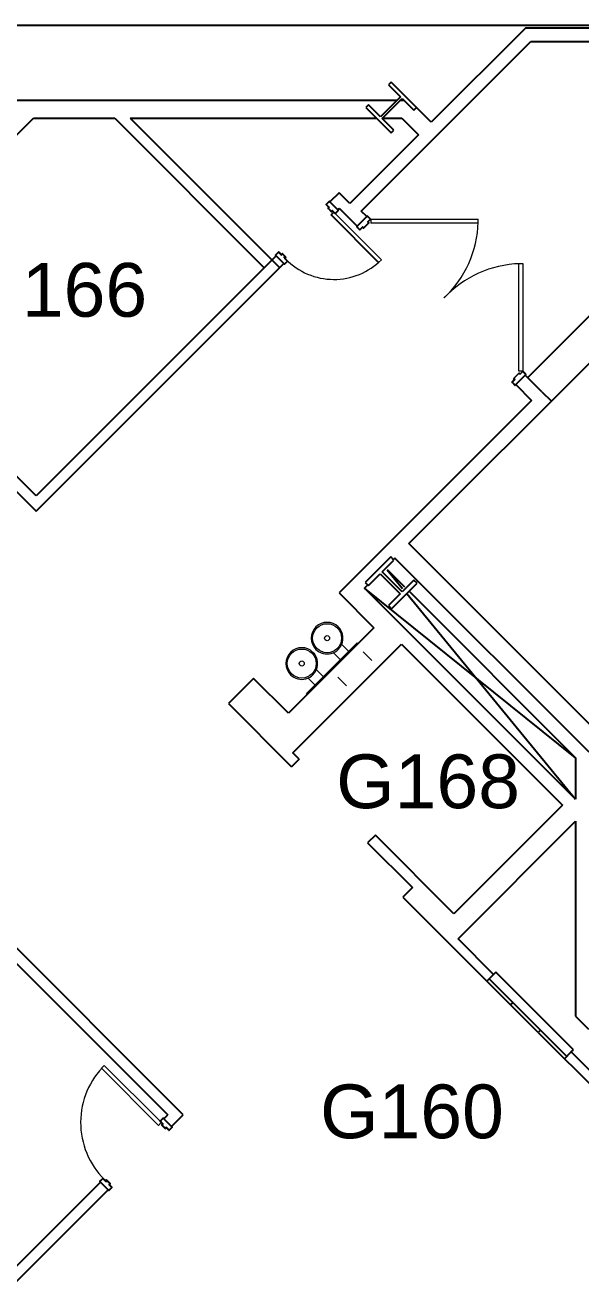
# Model space of a CAD drawing. Header units: inches. Extents: x -115 to 5677, y -261 to 4726.
# Drawn here: x 1745 to 1993, y 2205 to 2763 of the extents above; entities that cross this region are included whole.
import ezdxf

# ---------------------------------------------------------------- set-up
doc = ezdxf.new("R2010")
doc.units = ezdxf.units.IN
doc.header["$LTSCALE"] = 96
doc.header["$MEASUREMENT"] = 0
for name, color, linetype in [('A-ANNO-ROOM', 4, 'CONTINUOUS'), ('A-COLS', 5, 'CONTINUOUS'), ('A-DOOR', 2, 'CONTINUOUS'), ('A-SHAFT', 1, 'CONTINUOUS'), ('A-WALL-FULL', 6, 'CONTINUOUS')]:
    doc.layers.add(name, color=color, linetype=linetype)
doc.layers.add('P-FIXT', color=6, linetype='CONTINUOUS', lineweight=9)
doc.styles.add('ARIAL', font='arial.ttf')

# ---------------------------------------------------------------- blocks, each defined once
blk = doc.blocks.new('Haws-Fountain-h1011_8 - H1011_8-4357036-ABSWR_AR_GL')
at = {"layer": 'P-FIXT'}
for p, q in [((12, 2.65), (12, 8.02)), ((28, 8.02), (28, 2.65)), ((11.07, -2.1), (11.07, -1.6)), ((43.07, -2.1), (11.07, -2.1)), ((16.44, -6.61), (16.44, -2.1)), ((21.69, -2.1), (21.69, -6.61)), ((32.44, -6.61), (32.44, -2.1)), ((37.69, -2.1), (37.69, -6.61)), ((43.07, -1.6), (43.07, -2.1))]:
    blk.add_line(p, q, dxfattribs=at)
for centre, radius in [((19.07, -13.1), 6.47), ((35.07, -13.1), 6.47), ((19.07, -13.1), 1.13), ((35.07, -13.1), 1.13)]:
    blk.add_circle(centre, radius, dxfattribs=at)
for centre, start, end in [((19.07, -13.1), 0, 180), ((35.07, -13.1), 0, 180), ((19.07, -13.1), 180, 0), ((35.07, -13.1), 180, 0)]:
    blk.add_arc(centre, 7.06, start, end, dxfattribs=at)

msp = doc.modelspace()

# ---------------------------------------------------------------- linework, layer by layer
at = {"layer": 'A-COLS'}
for p, q in [((1908.23, 2737.83), (1907.04, 2736.64)), ((1907.04, 2736.64), (1912.33, 2731.35)), ((1919.55, 2726.52), (1908.23, 2737.83)), ((1898.11, 2727.71), (1896.92, 2726.52)), ((1903.4, 2722.42), (1898.11, 2727.71)), ((1912.33, 2731.35), (1903.4, 2722.42)), ((1904.14, 2721.68), (1913.07, 2730.61)), ((1913.07, 2730.61), (1918.35, 2725.32)), ((1896.92, 2726.52), (1908.23, 2715.2)), ((1909.43, 2716.4), (1904.14, 2721.68)), ((1918.35, 2725.32), (1919.55, 2726.52)), ((1908.23, 2715.2), (1909.43, 2716.4)), ((1908.02, 2525.98), (1896.64, 2514.6)), ((1909.48, 2524.52), (1908.02, 2525.98)), ((1904.25, 2519.28), (1909.48, 2524.52)), ((1896.64, 2514.6), (1898.1, 2513.13)), ((1898.1, 2513.13), (1903.34, 2518.37)), ((1903.34, 2518.37), (1912.22, 2509.49)), ((1913.13, 2510.4), (1904.25, 2519.28)), ((1918.36, 2515.64), (1913.13, 2510.4)), ((1919.83, 2514.17), (1918.36, 2515.64)), ((1912.22, 2509.49), (1906.98, 2504.25)), ((1908.44, 2502.79), (1919.83, 2514.17)), ((1906.98, 2504.25), (1908.44, 2502.79))]:
    msp.add_line(p, q, dxfattribs=at)
at = {"layer": 'A-DOOR'}
for p, q in [((1880.57, 2684.62), (1879.24, 2683.29)), ((1879.24, 2683.21), (1880.41, 2682.03)), ((1879.28, 2683.25), (1880.61, 2684.58)), ((1880.46, 2682.08), (1879.28, 2683.25)), ((1880.41, 2681.99), (1880.04, 2681.61)), ((1880.61, 2684.58), (1880.88, 2684.31)), ((1880.92, 2684.35), (1880.65, 2684.62)), ((1880.88, 2684.31), (1880.92, 2684.35)), ((1880.04, 2681.53), (1881.54, 2680.02)), ((1880.08, 2681.57), (1880.46, 2681.95)), ((1881.58, 2680.07), (1880.08, 2681.57)), ((1881.41, 2678.57), (1882.64, 2679.8)), ((1902.62, 2657.35), (1881.41, 2678.57)), ((1881.96, 2680.44), (1881.58, 2680.07)), ((1881.63, 2680.02), (1882, 2680.4)), ((1882.05, 2680.4), (1883.22, 2679.23)), ((1883.26, 2679.27), (1882.09, 2680.44)), ((1884.59, 2680.6), (1883.26, 2679.27)), ((1883.31, 2679.23), (1884.63, 2680.55)), ((1884.37, 2680.91), (1884.32, 2680.86)), ((1884.32, 2680.86), (1884.59, 2680.6)), ((1884.63, 2680.64), (1884.37, 2680.91)), ((1897.63, 2678.08), (1897.36, 2677.81)), ((1897.36, 2677.81), (1897.4, 2677.77)), ((1897.4, 2677.77), (1897.67, 2678.03)), ((1897.67, 2678.03), (1899, 2676.71)), ((1899.04, 2676.75), (1897.71, 2678.08)), ((1899, 2676.71), (1897.82, 2675.54)), ((1897.87, 2675.49), (1899.04, 2676.66)), ((1893.12, 2673.57), (1892.85, 2673.31)), ((1892.85, 2673.22), (1894.18, 2671.89)), ((1892.9, 2673.26), (1893.16, 2673.53)), ((1894.22, 2671.94), (1892.9, 2673.26)), ((1893.16, 2673.53), (1893.12, 2673.57)), ((1895.39, 2673.11), (1894.22, 2671.94)), ((1894.27, 2671.89), (1895.44, 2673.06)), ((1895.48, 2673.06), (1895.86, 2672.69)), ((1895.9, 2672.73), (1895.53, 2673.11)), ((1898.2, 2675.03), (1895.9, 2672.73)), ((1895.95, 2672.69), (1898.24, 2674.99)), ((1897.82, 2675.41), (1898.2, 2675.03)), ((1898.24, 2675.07), (1897.87, 2675.45)), ((1857.94, 2661.99), (1856.61, 2660.67)), ((1856.61, 2660.58), (1856.88, 2660.31)), ((1856.66, 2660.62), (1857.98, 2661.95)), ((1856.92, 2660.36), (1856.66, 2660.62)), ((1856.88, 2660.31), (1856.92, 2660.36)), ((1857.98, 2661.95), (1859.15, 2660.78)), ((1859.2, 2660.82), (1858.03, 2661.99)), ((1859.62, 2661.2), (1859.24, 2660.82)), ((1859.29, 2660.78), (1859.66, 2661.15)), ((1859.66, 2661.15), (1861.17, 2659.65)), ((1861.21, 2659.69), (1859.71, 2661.2)), ((1861.17, 2659.65), (1860.79, 2659.27)), ((1860.37, 2656.91), (1860.33, 2656.87)), ((1860.33, 2656.87), (1860.59, 2656.6)), ((1860.64, 2656.64), (1860.37, 2656.91)), ((1861.96, 2657.97), (1860.64, 2656.64)), ((1860.68, 2656.6), (1862.01, 2657.93)), ((1860.79, 2659.14), (1861.96, 2657.97)), ((1860.83, 2659.23), (1861.21, 2659.61)), ((1862.01, 2658.01), (1860.83, 2659.19)), ((1963.32, 2605.18), (1962.15, 2604.01)), ((1962.15, 2603.92), (1963.47, 2602.6)), ((1962.19, 2603.97), (1963.36, 2605.14)), ((1963.52, 2602.64), (1962.19, 2603.97)), ((1962.94, 2605.6), (1963.32, 2605.22)), ((1963.36, 2605.27), (1962.99, 2605.64)), ((1966.97, 2608.74), (1968.29, 2607.41)), ((1968.34, 2607.46), (1967.01, 2608.78)), ((1968.29, 2607.41), (1968.03, 2607.15)), ((1968.03, 2607.15), (1968.07, 2607.1)), ((1968.07, 2607.1), (1968.34, 2607.37)), ((1963.78, 2602.9), (1963.52, 2602.64)), ((1963.56, 2602.6), (1963.83, 2602.86)), ((1963.83, 2602.86), (1963.78, 2602.9)), ((1805.08, 2274.14), (1806.41, 2275.47)), ((1806.45, 2275.43), (1805.13, 2274.1)), ((1805.13, 2274.1), (1806.3, 2272.93)), ((1806.72, 2275.16), (1806.45, 2275.43)), ((1806.5, 2275.47), (1806.76, 2275.2)), ((1806.76, 2275.2), (1806.72, 2275.16)), ((1806.25, 2272.88), (1805.08, 2274.06)), ((1805.88, 2272.46), (1806.25, 2272.84)), ((1807.38, 2270.87), (1805.88, 2272.38)), ((1806.3, 2272.8), (1805.92, 2272.42)), ((1805.92, 2272.42), (1807.43, 2270.92)), ((1807.43, 2270.92), (1807.8, 2271.29)), ((1807.85, 2271.25), (1807.47, 2270.87)), ((1809.06, 2270.08), (1807.89, 2271.25)), ((1807.93, 2271.29), (1809.1, 2270.12)), ((1809.1, 2270.12), (1810.43, 2271.45)), ((1810.47, 2271.4), (1809.15, 2270.08)), ((1810.17, 2271.71), (1810.21, 2271.76)), ((1810.43, 2271.45), (1810.17, 2271.71)), ((1810.21, 2271.76), (1810.47, 2271.49)), ((1778.21, 2247.27), (1779.54, 2248.6)), ((1778.48, 2246.92), (1778.21, 2247.19)), ((1779.58, 2248.56), (1778.26, 2247.23)), ((1778.26, 2247.23), (1778.52, 2246.96)), ((1778.52, 2246.96), (1778.48, 2246.92)), ((1780.75, 2247.38), (1779.58, 2248.56)), ((1779.63, 2248.6), (1780.8, 2247.43)), ((1780.84, 2247.43), (1781.22, 2247.8)), ((1781.26, 2247.76), (1780.89, 2247.38)), ((1782.76, 2246.26), (1781.26, 2247.76)), ((1781.31, 2247.8), (1782.81, 2246.3)), ((1782.39, 2245.88), (1782.76, 2246.26)), ((1782.81, 2246.21), (1782.43, 2245.84)), ((1781.93, 2243.47), (1781.97, 2243.52)), ((1782.19, 2243.21), (1781.93, 2243.47)), ((1781.97, 2243.52), (1782.23, 2243.25)), ((1782.23, 2243.25), (1783.56, 2244.58)), ((1783.6, 2244.53), (1782.28, 2243.21)), ((1783.56, 2244.58), (1782.39, 2245.75)), ((1782.43, 2245.79), (1783.6, 2244.62))]:
    msp.add_line(p, q, dxfattribs=at)
at = {"layer": 'A-DOOR', "lineweight": 9}
for p, q in [((1883.22, 2679.23), (1903.86, 2658.59)), ((1899.08, 2676.71), (1899.08, 2674.96)), ((1899.08, 2676.71), (1947.08, 2676.71)), ((1947.08, 2674.96), (1947.08, 2676.71)), ((1947.08, 2674.96), (1899.08, 2674.96)), ((1902.62, 2657.35), (1903.86, 2658.59)), ((1965.22, 2656.83), (1966.97, 2656.83)), ((1965.22, 2608.83), (1965.22, 2656.83)), ((1966.97, 2656.83), (1966.97, 2608.83)), ((1965.24, 2607.99), (1962.94, 2605.69)), ((1962.99, 2605.64), (1965.29, 2607.94)), ((1966.97, 2608.83), (1965.22, 2608.83)), ((1965.29, 2607.94), (1965.66, 2607.57)), ((1965.71, 2607.61), (1965.33, 2607.99)), ((1966.92, 2608.78), (1965.75, 2607.61)), ((1965.8, 2607.57), (1966.97, 2608.74)), ((1778.96, 2297.7), (1780.2, 2298.94)), ((1804.42, 2272.24), (1778.96, 2297.7)), ((1805.08, 2274.06), (1780.2, 2298.94)), ((1805.66, 2273.48), (1804.42, 2272.24))]:
    msp.add_line(p, q, dxfattribs=at)
at = {"layer": 'A-DOOR'}
for centre, radius, start, end in [((1879.28, 2683.25), 0.0625, 135, 225), ((1880.39, 2682.01), 0.0312, 315, 45), ((1880.39, 2682.01), 0.0938, 315, 45), ((1880.61, 2684.58), 0.0625, 45, 135), ((1880.08, 2681.57), 0.0625, 135, 225), ((1881.58, 2680.07), 0.0625, 225, 315), ((1882.02, 2680.38), 0.0938, 45, 135), ((1882.02, 2680.38), 0.0312, 45, 135), ((1883.26, 2679.27), 0.0625, 225, 315), ((1884.59, 2680.6), 0.0625, 315, 45), ((1897.67, 2678.03), 0.0625, 45, 135), ((1899, 2676.71), 0.0625, 315, 45), ((1892.9, 2673.26), 0.0625, 135, 225), ((1894.22, 2671.94), 0.0625, 225, 315), ((1895.46, 2673.04), 0.0938, 45, 135), ((1895.46, 2673.04), 0.0312, 45, 135), ((1895.9, 2672.73), 0.0625, 225, 315), ((1897.89, 2675.47), 0.0938, 135, 225), ((1897.89, 2675.47), 0.0313, 135, 225), ((1898.2, 2675.03), 0.0625, 315, 45), ((1856.66, 2660.62), 0.0625, 135, 225), ((1857.98, 2661.95), 0.0625, 45, 135), ((1859.22, 2660.84), 0.0938, 225, 315), ((1859.22, 2660.84), 0.0313, 225, 315), ((1859.66, 2661.15), 0.0625, 45, 135), ((1861.17, 2659.65), 0.0625, 315, 45), ((1860.64, 2656.64), 0.0625, 225, 315), ((1860.86, 2659.21), 0.0938, 135, 225), ((1860.86, 2659.21), 0.0313, 135, 225), ((1861.96, 2657.97), 0.0625, 315, 45), ((1962.19, 2603.97), 0.0625, 135, 225), ((1962.99, 2605.64), 0.0625, 135, 225), ((1963.3, 2605.2), 0.0313, 315, 45), ((1963.3, 2605.2), 0.0938, 315, 45), ((1966.97, 2608.74), 0.0625, 45, 135), ((1968.29, 2607.41), 0.0625, 315, 45), ((1963.52, 2602.64), 0.0625, 225, 315), ((1805.13, 2274.1), 0.0625, 135, 225), ((1806.45, 2275.43), 0.0625, 45, 135), ((1805.92, 2272.42), 0.0625, 135, 225), ((1806.23, 2272.86), 0.0312, 315, 45), ((1806.23, 2272.86), 0.0938, 315, 45), ((1807.43, 2270.92), 0.0625, 225, 315), ((1807.87, 2271.23), 0.0938, 45, 135), ((1807.87, 2271.23), 0.0312, 45, 135), ((1809.1, 2270.12), 0.0625, 225, 315), ((1810.43, 2271.45), 0.0625, 315, 45), ((1778.26, 2247.23), 0.0625, 135, 225), ((1779.58, 2248.56), 0.0625, 45, 135), ((1780.82, 2247.45), 0.0938, 225, 315), ((1780.82, 2247.45), 0.0313, 225, 315), ((1781.26, 2247.76), 0.0625, 45, 135), ((1782.76, 2246.26), 0.0625, 315, 45), ((1782.23, 2243.25), 0.0625, 225, 315), ((1782.46, 2245.82), 0.0938, 135, 225), ((1782.46, 2245.82), 0.0313, 135, 225), ((1783.56, 2244.58), 0.0625, 315, 45)]:
    msp.add_arc(centre, radius, start, end, dxfattribs=at)
at = {"layer": 'A-DOOR', "lineweight": 9}
for centre, radius, start, end in [((1899.08, 2676.71), 48, 312.9106, 358.4106), ((1882.64, 2679.8), 30, 221.6558, 312.1558), ((1966.97, 2608.83), 48, 91.5894, 137.0894), ((1965.29, 2607.94), 0.0625, 45, 135), ((1965.73, 2607.63), 0.0938, 225, 315), ((1965.73, 2607.63), 0.0313, 225, 315), ((1805.66, 2273.48), 36, 137.2863, 227.7863)]:
    msp.add_arc(centre, radius, start, end, dxfattribs=at)
at = {"layer": 'A-SHAFT'}
for p, q in [((1990.51, 2436.32), (1896.36, 2512.05)), ((1915.21, 2509.55), (1990.51, 2417.9))]:
    msp.add_line(p, q, dxfattribs=at)
at = {"layer": 'A-WALL-FULL'}
for p, q in [((1227.58, 2763.33), (2003.58, 2763.33)), ((1968.11, 2762), (1926.09, 2719.98)), ((2003.58, 2762), (1968.11, 2762)), ((1894.89, 2680.29), (1970.59, 2756)), ((1970.59, 2756), (2007.08, 2756)), ((1910.68, 2729.7), (1693.76, 2729.7)), ((1913.97, 2729.7), (1912.16, 2729.7)), ((1664.9, 2638.04), (1748.56, 2721.7)), ((1748.56, 2721.7), (1784.88, 2721.7)), ((1784.88, 2721.7), (1851.58, 2655.01)), ((1791.78, 2721.7), (1858.47, 2655.01)), ((1791.78, 2721.7), (1901.73, 2721.7)), ((1904.16, 2721.7), (1913.04, 2721.7)), ((1913.04, 2721.7), (1920.43, 2714.32)), ((1926.09, 2719.98), (1919.55, 2726.52)), ((1920.43, 2714.32), (1889.85, 2683.74)), ((1885.07, 2688.51), (1880.92, 2684.35)), ((1889.85, 2683.74), (1885.07, 2688.51)), ((1880.92, 2684.35), (1884.37, 2680.91)), ((1884.37, 2680.91), (1885.07, 2681.61)), ((1885.07, 2681.61), (1886.4, 2680.29)), ((1886.4, 2680.29), (1893.12, 2673.57)), ((1893.12, 2673.57), (1897.36, 2677.81)), ((1897.36, 2677.81), (1894.89, 2680.29)), ((1856.88, 2660.31), (1749.75, 2553.19)), ((1860.33, 2656.87), (1856.88, 2660.31)), ((1749.75, 2546.29), (1860.33, 2656.87)), ((2001.08, 2637.81), (1969.22, 2605.95)), ((1916.17, 2531.87), (2000.31, 2616)), ((1691.15, 2604.89), (1749.75, 2546.29)), ((1749.75, 2553.19), (1694.6, 2608.34)), ((1968.07, 2607.1), (1963.83, 2602.86)), ((1975.5, 2599.68), (1968.07, 2607.1)), ((1963.83, 2602.86), (1970.9, 2595.79)), ((1975.5, 2599.68), (1979.74, 2595.44)), ((1970.9, 2595.79), (1907.33, 2532.22)), ((1907.33, 2532.22), (1887.52, 2512.41)), ((2003.16, 2444.88), (1916.17, 2531.87)), ((1906.41, 2520.25), (1913.35, 2511.81)), ((1906.49, 2520.34), (1914.19, 2512.65)), ((1909.87, 2525.44), (1909.21, 2524.79)), ((1996.51, 2438.81), (1909.87, 2525.44)), ((1887.52, 2512.41), (1884.99, 2509.88)), ((1884.99, 2509.88), (1900.54, 2494.32)), ((1896.36, 2512.05), (1897.77, 2513.46)), ((1990.51, 2417.9), (1896.36, 2512.05)), ((1916.24, 2510.59), (1990.51, 2436.32)), ((1900.54, 2494.32), (1862.36, 2456.14)), ((1864.39, 2438.55), (1912.88, 2487.04)), ((1912.88, 2487.04), (1984.74, 2415.18)), ((1846.8, 2471.69), (1835.58, 2460.47)), ((1862.36, 2456.14), (1846.8, 2471.69)), ((1835.58, 2460.47), (1863.77, 2432.27)), ((1633.96, 2451.54), (1808.53, 2276.97)), ((1815.42, 2276.97), (1647.93, 2444.47)), ((1867.22, 2435.72), (1864.39, 2438.55)), ((1990.51, 2436.32), (1990.51, 2417.9)), ((1984.74, 2415.18), (1936.25, 2366.69)), ((1938.07, 2355.5), (1990.51, 2407.95)), ((1990.51, 2407.95), (1990.51, 2320.95)), ((1897.71, 2398.33), (1917.69, 2378.35)), ((1936.25, 2366.69), (1901.16, 2401.78)), ((1917.69, 2378.35), (1913.45, 2374.11)), ((1913.45, 2374.11), (1961.53, 2326.03)), ((1953.93, 2339.64), (1938.07, 2355.5)), ((1953.93, 2339.64), (1950.92, 2336.63)), ((1986.54, 2302.96), (1951.9, 2337.61)), ((1954.9, 2340.61), (1953.93, 2339.64)), ((1989.55, 2305.96), (1954.9, 2340.61)), ((1961.53, 2326.03), (1962.5, 2327)), ((1973.82, 2313.74), (1961.53, 2326.03)), ((1990.51, 2320.95), (1996.34, 2315.12)), ((1974.79, 2314.71), (1973.82, 2313.74)), ((1973.82, 2313.74), (2002.01, 2285.55)), ((1985.57, 2301.99), (1988.58, 2304.99)), ((1988.58, 2304.99), (1989.55, 2305.96)), ((2005.02, 2288.55), (1988.58, 2304.99)), ((1806.76, 2275.2), (1808.53, 2276.97)), ((1806.76, 2275.2), (1810.21, 2271.76)), ((1810.21, 2271.76), (1815.42, 2276.97)), ((1778.48, 2246.92), (1711.61, 2180.05)), ((1782.19, 2243.21), (1778.48, 2246.92)), ((1715.06, 2176.61), (1781.93, 2243.47))]:
    msp.add_line(p, q, dxfattribs=at)
for points in [[(1867.22, 2435.72), (1863.77, 2432.27)], [(1901.16, 2401.78), (1897.71, 2398.33)]]:
    msp.add_lwpolyline(points, dxfattribs=at)

# ---------------------------------------------------------------- block references
at = {"layer": 'P-FIXT', "rotation": 224.9999999999995}
msp.add_blockref('Haws-Fountain-h1011_8 - H1011_8-4357036-ABSWR_AR_GL', (1902.39, 2493.9), dxfattribs=at)

# ---------------------------------------------------------------- texts
at = {"layer": 'A-ANNO-ROOM', "style": 'ARIAL'}
for s, p in [('G166', (1717.34, 2633.14)), ('G168', (1883.69, 2413.79)), ('G160', (1876.5, 2266.48))]:
    msp.add_text(s, height=24, dxfattribs=at).set_placement(p)

doc.saveas('drawing.dxf')
